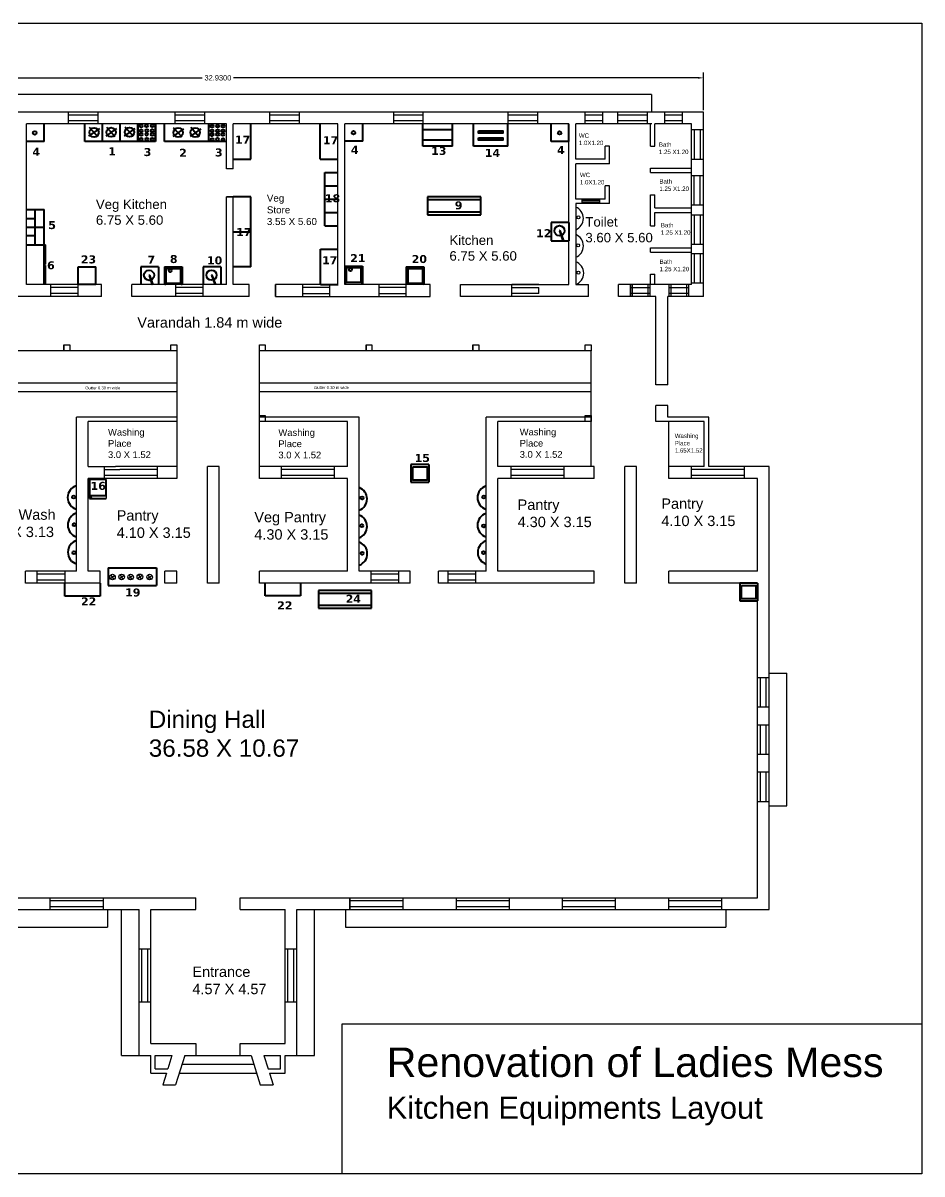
# Model space of a CAD drawing. Header units: inches. Extents: x 101 to 668, y -217 to 99.
# Drawn here: x 616.01 to 646.49, y -213.85 to -174.82 of the extents above; entities that cross this region are included whole.
import ezdxf

# ---------------------------------------------------------------- set-up
doc = ezdxf.new("R2010")
doc.units = ezdxf.units.IN
doc.header["$MEASUREMENT"] = 0
doc.styles.get("Standard").update_dxf_attribs({"font": 'arial.ttf'})
doc.dimstyles.get("Standard").update_dxf_attribs({"dimtxt": 0.18, "dimasz": 0.18, "dimexe": 0.18, "dimexo": 0.0625, "dimgap": 0.09, "dimtad": 0, "dimtih": 1, "dimtoh": 1, "dimdec": 4, "dimzin": 0, "dimdsep": 46, "dimtxsty": 'Standard', "dimcen": 0.09, "dimadec": 0, "dimazin": 0, "dimtfac": 1, "dimtdec": 4, "dimtofl": 0, "dimtmove": 0, "dimatfit": 3, "dimfxl": 1, "dimtolj": 1, "dimtzin": 0, "dimarcsym": 0})

# ---------------------------------------------------------------- blocks, each defined once
blk = doc.blocks.new('*D186')
at = {"color": 0, "lineweight": -2}
for p, q in [((606.15, -177.782), (606.15, -176.501)), ((606.33, -176.681), (622.082, -176.681)), ((638.9, -176.681), (623.149, -176.681)), ((639.08, -177.782), (639.08, -176.501))]:
    blk.add_line(p, q, dxfattribs=at)
at = {"color": 0}
for points in [[(606.33, -176.651), (606.33, -176.711), (606.15, -176.681)], [(638.9, -176.651), (638.9, -176.711), (639.08, -176.681)]]:
    blk.add_solid(points, dxfattribs=at)
at = {"layer": 'Defpoints', "color": 0}
for p in [(639.08, -176.681), (606.15, -177.844), (639.08, -177.844)]:
    blk.add_point(p, dxfattribs=at)
at = {"color": 0, "insert": (622.615, -176.681), "char_height": 0.18, "attachment_point": 5}
blk.add_mtext('\\A1;32.9300', dxfattribs=at)

msp = doc.modelspace()

# ---------------------------------------------------------------- linework, layer by layer
for p, q in [((637.31776, -177.24405), (607.64742, -177.24405)), ((637.31776, -177.24405), (637.31776, -177.84405)), ((639.08042, -177.84405), (606.15042, -177.84405)), ((617.54005, -177.84405), (617.54005, -178.24405)), ((618.54005, -177.94405), (617.54005, -177.94405)), ((618.54005, -177.84405), (618.54005, -178.24405)), ((621.15859, -177.84405), (621.15859, -178.24405)), ((622.15859, -177.94405), (621.15859, -177.94405)), ((622.15859, -177.84405), (622.15859, -178.24405)), ((624.36678, -177.84405), (624.36678, -178.24405)), ((625.36678, -177.94405), (624.36678, -177.94405)), ((625.36678, -177.84405), (625.36678, -178.24405)), ((628.56692, -177.84405), (628.56692, -178.24405)), ((629.56692, -177.94405), (628.56692, -177.94405)), ((629.56692, -177.84405), (629.56692, -178.24405)), ((632.44989, -177.84405), (632.44989, -178.24405)), ((633.44989, -177.94405), (632.44989, -177.94405)), ((633.44989, -177.84405), (633.44989, -178.24405)), ((635.07403, -178.24405), (635.07403, -177.84405)), ((635.67403, -177.94405), (635.07403, -177.94405)), ((635.67403, -178.24405), (635.67403, -177.84405)), ((636.16776, -177.84405), (636.16776, -178.24405)), ((637.16776, -177.94405), (636.16776, -177.94405)), ((637.16776, -177.84405), (637.16776, -178.24405)), ((637.76984, -178.24405), (637.76984, -177.84405)), ((638.36984, -177.94405), (637.76984, -177.94405)), ((638.36984, -178.24405), (638.36984, -177.84405)), ((639.08042, -184.09405), (639.08042, -177.84405)), ((639.08042, -184.09405), (639.08042, -177.84405)), ((639.08042, -184.09405), (639.08042, -177.84405)), ((639.08042, -184.09405), (639.08042, -177.84405)), ((620.09257, -178.24405), (616.12042, -178.24405)), ((616.12042, -183.69405), (616.12042, -178.24405)), ((618.54005, -178.14405), (617.54005, -178.14405)), ((622.90521, -178.24405), (620.09257, -178.24405)), ((622.15859, -178.14405), (621.15859, -178.14405)), ((622.90521, -179.76405), (622.90521, -178.24405)), ((626.68605, -178.24405), (623.13521, -178.24405)), ((623.13521, -179.76405), (623.13521, -178.24405)), ((623.73521, -179.44405), (623.73521, -178.24405)), ((623.73521, -179.44405), (623.73521, -178.24405)), ((625.36678, -178.14405), (624.36678, -178.14405)), ((626.68605, -183.69405), (626.68605, -178.24405)), ((631.41378, -178.24405), (626.91605, -178.24405)), ((626.91605, -183.69405), (626.91605, -178.24405)), ((629.56692, -178.14405), (628.56692, -178.14405)), ((634.51905, -178.24405), (631.41378, -178.24405)), ((633.44989, -178.14405), (632.44989, -178.14405)), ((634.51905, -180.71405), (634.51905, -178.24405)), ((635.98042, -178.24405), (634.74905, -178.24405)), ((634.74905, -179.44405), (634.74905, -178.24405)), ((635.98042, -178.24405), (634.74905, -178.24405)), ((635.98042, -178.24405), (634.74905, -178.24405)), ((635.98042, -178.24405), (634.74905, -178.24405)), ((634.74905, -179.44405), (634.74905, -178.24405)), ((636.13042, -178.24405), (634.74905, -178.24405)), ((634.74905, -179.44405), (634.74905, -178.24405)), ((634.74905, -179.44405), (634.74905, -178.24405)), ((635.67403, -178.14405), (635.07403, -178.14405)), ((637.33042, -178.24405), (636.13042, -178.24405)), ((637.28042, -178.24405), (636.13042, -178.24405)), ((637.28042, -178.24405), (636.13042, -178.24405)), ((637.28042, -178.24405), (636.13042, -178.24405)), ((637.28042, -178.24405), (636.13042, -178.24405)), ((637.16776, -178.14405), (636.16776, -178.14405)), ((637.28042, -178.99405), (637.28042, -178.24405)), ((637.43042, -178.99405), (637.43042, -178.24405)), ((637.48042, -178.24405), (637.43042, -178.24405)), ((638.68042, -178.24405), (637.48042, -178.24405)), ((638.68042, -178.24405), (637.48042, -178.24405)), ((638.68042, -178.24405), (637.48042, -178.24405)), ((638.68042, -178.24405), (637.48042, -178.24405)), ((638.68042, -178.24405), (637.48042, -178.24405)), ((638.36984, -178.14405), (637.76984, -178.14405)), ((638.68042, -183.69405), (638.68042, -178.24405)), ((638.68042, -179.74405), (638.68042, -178.24405)), ((638.68042, -179.74405), (638.68042, -178.24405)), ((638.68042, -179.74405), (638.68042, -178.24405)), ((638.68042, -179.74405), (638.68042, -178.24405)), ((638.67963, -178.4341), (639.07963, -178.4341)), ((638.77963, -179.4341), (638.77963, -178.4341)), ((638.97963, -179.4341), (638.97963, -178.4341)), ((635.89905, -178.99405), (635.74905, -178.99405)), ((635.74905, -179.44405), (635.74905, -178.99405)), ((635.89905, -179.59405), (635.89905, -178.99405)), ((637.28042, -178.99405), (637.43042, -178.99405)), ((635.74905, -179.44405), (634.74905, -179.44405)), ((638.67963, -179.4341), (639.07963, -179.4341)), ((623.13521, -179.76405), (622.90521, -179.76405)), ((634.74905, -180.71405), (634.74905, -179.59405)), ((634.74905, -180.71405), (634.74905, -179.59405)), ((635.89905, -179.59405), (634.74905, -179.59405)), ((634.74905, -180.71405), (634.74905, -179.59405)), ((637.28042, -179.89405), (637.28042, -179.74405)), ((637.28042, -179.74405), (638.68042, -179.74405)), ((637.28042, -179.89405), (638.68042, -179.89405)), ((638.68042, -181.09405), (638.68042, -179.89405)), ((638.68042, -181.09405), (638.68042, -179.89405)), ((638.68042, -181.09405), (638.68042, -179.89405)), ((638.68042, -181.09405), (638.68042, -179.89405)), ((638.67072, -179.99063), (639.07072, -179.99063)), ((638.77072, -180.99063), (638.77072, -179.99063)), ((638.97072, -180.99063), (638.97072, -179.99063)), ((622.90521, -183.69405), (622.90521, -180.71405)), ((623.73521, -180.71405), (622.90521, -180.71405)), ((622.90521, -180.71405), (623.13521, -180.71405)), ((623.13521, -183.69405), (623.13521, -180.71405)), ((623.73521, -183.09405), (623.73521, -180.71405)), ((634.51905, -183.69405), (634.51905, -180.71405)), ((634.74905, -180.79405), (634.74905, -180.71405)), ((635.89905, -180.34405), (635.74905, -180.34405)), ((635.74905, -180.79405), (635.74905, -180.34405)), ((635.89905, -180.94405), (635.89905, -180.34405)), ((637.28042, -181.69405), (637.28042, -180.64405)), ((637.28042, -180.64405), (637.43042, -180.64405)), ((637.43042, -181.09405), (637.43042, -180.64405)), ((635.74905, -180.79405), (634.74905, -180.79405)), ((635.89905, -180.94405), (634.74905, -180.94405)), ((634.74905, -180.94405), (634.74905, -183.69405)), ((634.97156, -180.94405), (634.97156, -180.79405)), ((635.57156, -180.84405), (634.97156, -180.84405)), ((635.57156, -180.89405), (634.97156, -180.89405)), ((635.57156, -180.94405), (635.57156, -180.79405)), ((637.43042, -181.09405), (638.68042, -181.09405)), ((638.67072, -180.99063), (639.07072, -180.99063)), ((637.43042, -181.69405), (637.43042, -181.24405)), ((637.43042, -181.24405), (638.68042, -181.24405)), ((638.68042, -182.44405), (638.68042, -181.24405)), ((638.68042, -182.44405), (638.68042, -181.24405)), ((638.68042, -182.44405), (638.68042, -181.24405)), ((638.68042, -182.44405), (638.68042, -181.24405)), ((638.68177, -181.32676), (639.08177, -181.32676)), ((638.78177, -182.32676), (638.78177, -181.32676)), ((638.98177, -182.32676), (638.98177, -181.32676)), ((637.28042, -181.69405), (637.43042, -181.69405)), ((637.28042, -182.59405), (637.28042, -182.44405)), ((637.28042, -182.44405), (638.68042, -182.44405)), ((637.28042, -182.59405), (638.68042, -182.59405)), ((638.68042, -183.69405), (638.68042, -182.59405)), ((638.68042, -183.69405), (638.68042, -182.59405)), ((638.68042, -183.69405), (638.68042, -182.59405)), ((638.68042, -183.69405), (638.68042, -182.59405)), ((638.68177, -182.32676), (639.08177, -182.32676)), ((638.68198, -182.63695), (639.08198, -182.63695)), ((638.78198, -183.63695), (638.78198, -182.63695)), ((638.98198, -183.63695), (638.98198, -182.63695)), ((623.73521, -183.09405), (623.13521, -183.09405)), ((637.28042, -183.69405), (637.28042, -183.34405)), ((637.28042, -183.34405), (637.43042, -183.34405)), ((637.43042, -183.69405), (637.43042, -183.34405)), ((618.67042, -183.69405), (616.12042, -183.69405)), ((616.95042, -184.09405), (616.95042, -183.69405)), ((617.87042, -183.79405), (616.95042, -183.79405)), ((617.87042, -184.09405), (617.87042, -183.69405)), ((618.67042, -184.09405), (618.67042, -183.69405)), ((622.90521, -183.69405), (619.69042, -183.69405)), ((619.69042, -184.09405), (619.69042, -183.69405)), ((621.19042, -184.09405), (621.19042, -183.69405)), ((622.12042, -183.79405), (621.19042, -183.79405)), ((622.12042, -184.09405), (622.12042, -183.69405)), ((623.68042, -183.69405), (623.13521, -183.69405)), ((623.68042, -184.09405), (623.68042, -183.69405)), ((624.57042, -184.09405), (624.57042, -183.69405)), ((626.68605, -183.69405), (624.57042, -183.69405)), ((624.57042, -183.69405), (624.57042, -184.09405)), ((625.49042, -184.09405), (625.49042, -183.69405)), ((626.41042, -183.79405), (625.49042, -183.79405)), ((626.41042, -184.09405), (626.41042, -183.69405)), ((629.81042, -183.69405), (626.91605, -183.69405)), ((628.08042, -184.09405), (628.08042, -183.69405)), ((629.00042, -183.79405), (628.08042, -183.79405)), ((629.00042, -184.09405), (629.00042, -183.69405)), ((629.81042, -184.09405), (629.81042, -183.69405)), ((630.84042, -184.09405), (630.84042, -183.69405)), ((630.84042, -183.69405), (634.51905, -183.69405)), ((633.50042, -183.69405), (632.58042, -183.69405)), ((632.58042, -184.09405), (632.58042, -183.69405)), ((632.58042, -183.79405), (633.50042, -183.79405)), ((633.50042, -183.99405), (633.50042, -183.79405)), ((634.74905, -183.69405), (635.18042, -183.69405)), ((634.74905, -183.69405), (635.18042, -183.69405)), ((634.74905, -183.69405), (635.18042, -183.69405)), ((634.74905, -183.69405), (635.18042, -183.69405)), ((635.18042, -184.09405), (635.18042, -183.69405)), ((635.18042, -184.09405), (635.18042, -183.69405)), ((635.18042, -184.09405), (635.18042, -183.69405)), ((635.18042, -184.09405), (635.18042, -183.69405)), ((636.38042, -183.69405), (636.20042, -183.69405)), ((636.38042, -183.69405), (636.20042, -183.69405)), ((636.20042, -184.09405), (636.20042, -183.69405)), ((636.38042, -183.69405), (636.20042, -183.69405)), ((636.38042, -183.69405), (636.20042, -183.69405)), ((636.20042, -184.09405), (636.20042, -183.69405)), ((636.38042, -183.69405), (636.20042, -183.69405)), ((636.38042, -183.69405), (636.20042, -183.69405)), ((636.20042, -184.09405), (636.20042, -183.69405)), ((636.38042, -183.69405), (636.20042, -183.69405)), ((636.38042, -183.69405), (636.20042, -183.69405)), ((636.20042, -184.09405), (636.20042, -183.69405)), ((636.38042, -183.69405), (636.20042, -183.69405)), ((636.38042, -183.69405), (636.20042, -183.69405)), ((637.28042, -183.69405), (636.38042, -183.69405)), ((637.53042, -183.69405), (636.53042, -183.69405)), ((636.55042, -183.69405), (636.53042, -183.69405)), ((637.28042, -183.69405), (636.53042, -183.69405)), ((636.55042, -183.69405), (636.53042, -183.69405)), ((637.28042, -183.69405), (636.53042, -183.69405)), ((636.55042, -183.69405), (636.53042, -183.69405)), ((637.28042, -183.69405), (636.53042, -183.69405)), ((636.55042, -183.69405), (636.53042, -183.69405)), ((636.55042, -183.69405), (636.53042, -183.69405)), ((636.60527, -183.69405), (636.60527, -184.09405)), ((636.60527, -184.09405), (636.60527, -183.69405)), ((636.60527, -183.79405), (637.20527, -183.79405)), ((636.67285, -184.09405), (636.67285, -183.69405)), ((636.67285, -183.79405), (637.27285, -183.79405)), ((637.20527, -184.09405), (637.20527, -183.69405)), ((637.27285, -184.09405), (637.27285, -183.69405)), ((637.53042, -183.69405), (637.43042, -183.69405)), ((637.53042, -183.69405), (637.43042, -183.69405)), ((637.53042, -183.69405), (637.43042, -183.69405)), ((637.68042, -183.69405), (637.43042, -183.69405)), ((638.68042, -183.69405), (637.68042, -183.69405)), ((638.68042, -183.69405), (637.68042, -183.69405)), ((638.68042, -183.69405), (637.68042, -183.69405)), ((638.68042, -183.69405), (637.68042, -183.69405)), ((638.68042, -183.69405), (637.68042, -183.69405)), ((637.91568, -184.09405), (637.91568, -183.69405)), ((637.91568, -183.79405), (638.51568, -183.79405)), ((637.98326, -184.09405), (637.98326, -183.69405)), ((637.98326, -183.79405), (638.58326, -183.79405)), ((638.51568, -184.09405), (638.51568, -183.69405)), ((638.58326, -184.09405), (638.58326, -183.69405)), ((638.68198, -183.63695), (639.08198, -183.63695)), ((618.67042, -184.09405), (614.17042, -184.09405)), ((617.87042, -183.99405), (616.95042, -183.99405)), ((623.68042, -184.09405), (619.69042, -184.09405)), ((622.12042, -183.99405), (621.19042, -183.99405)), ((624.57042, -184.09405), (629.81042, -184.09405)), ((625.49042, -183.99405), (626.41042, -183.99405)), ((628.08042, -183.99405), (629.00042, -183.99405)), ((635.18042, -184.09405), (630.84042, -184.09405)), ((633.50042, -183.99405), (632.58042, -183.99405)), ((637.47042, -184.09405), (636.20042, -184.09405)), ((636.55042, -184.09405), (636.20042, -184.09405)), ((637.47042, -184.09405), (636.20042, -184.09405)), ((636.55042, -184.09405), (636.20042, -184.09405)), ((637.47042, -184.09405), (636.20042, -184.09405)), ((636.55042, -184.09405), (636.20042, -184.09405)), ((637.47042, -184.09405), (636.20042, -184.09405)), ((636.55042, -184.09405), (636.20042, -184.09405)), ((637.20527, -183.99405), (636.60527, -183.99405)), ((637.27285, -183.99405), (636.67285, -183.99405)), ((637.47042, -187.09405), (637.47042, -184.09405)), ((637.47042, -187.09405), (637.47042, -184.09405)), ((639.08042, -184.09405), (637.87042, -184.09405)), ((637.87042, -187.09405), (637.87042, -184.09405)), ((639.08042, -184.09405), (637.87042, -184.09405)), ((637.87042, -187.09405), (637.87042, -184.09405)), ((639.08042, -184.09405), (637.87042, -184.09405)), ((639.08042, -184.09405), (637.87042, -184.09405)), ((638.51568, -183.99405), (637.91568, -183.99405)), ((638.58326, -183.99405), (637.98326, -183.99405)), ((617.39042, -185.73405), (617.39042, -185.93405)), ((617.39042, -185.93405), (617.39042, -185.73405)), ((617.39042, -185.73405), (617.59042, -185.73405)), ((617.59042, -185.73405), (617.59042, -185.93405)), ((621.02042, -185.93405), (621.02042, -185.73405)), ((621.02042, -185.73405), (621.22042, -185.73405)), ((621.22042, -185.73405), (621.22042, -185.93405)), ((624.02042, -185.93405), (624.02042, -185.73405)), ((624.02042, -185.73405), (624.22042, -185.73405)), ((624.22042, -185.73405), (624.22042, -185.93405)), ((627.64042, -185.73405), (627.64042, -185.93405)), ((627.64042, -185.93405), (627.64042, -185.73405)), ((627.64042, -185.73405), (627.84042, -185.73405)), ((627.84042, -185.73405), (627.84042, -185.93405)), ((631.26042, -185.73405), (631.26042, -185.93405)), ((631.26042, -185.93405), (631.26042, -185.73405)), ((631.26042, -185.73405), (631.46042, -185.73405)), ((631.46042, -185.73405), (631.46042, -185.93405)), ((635.07042, -185.93405), (635.07042, -185.73405)), ((635.07042, -185.73405), (635.27042, -185.73405)), ((635.27042, -185.73405), (635.27042, -185.93405)), ((621.22042, -185.93405), (610.15042, -185.93405)), ((617.59042, -185.93405), (617.39042, -185.93405)), ((621.22042, -185.93405), (621.02042, -185.93405)), ((621.22042, -185.93405), (621.22042, -190.26405)), ((624.02042, -190.26405), (624.02042, -185.93405)), ((635.27042, -185.93405), (624.02042, -185.93405)), ((624.22042, -185.93405), (624.02042, -185.93405)), ((627.84042, -185.93405), (627.64042, -185.93405)), ((631.46042, -185.93405), (631.26042, -185.93405)), ((635.27042, -185.93405), (635.07042, -185.93405)), ((635.27042, -189.86405), (635.27042, -185.93405)), ((621.22042, -187.03405), (610.30042, -187.03405)), ((621.22042, -187.33405), (610.30042, -187.33405)), ((635.27042, -187.03405), (624.02042, -187.03405)), ((635.27042, -187.33405), (624.02042, -187.33405)), ((637.87042, -187.09405), (637.47042, -187.09405)), ((624.02042, -188.33405), (624.02042, -188.13405)), ((624.02042, -188.13405), (624.22042, -188.13405)), ((624.22042, -188.13405), (624.22042, -188.33405)), ((635.07042, -188.33405), (635.07042, -188.13405)), ((635.07042, -188.13405), (635.27042, -188.13405)), ((635.27042, -188.13405), (635.27042, -188.33405)), ((637.87042, -187.79405), (637.47042, -187.79405)), ((637.47042, -188.33405), (637.47042, -187.79405)), ((637.87042, -188.18405), (637.87042, -187.79405)), ((621.22042, -188.18405), (617.82042, -188.18405)), ((617.82042, -189.86405), (617.82042, -188.18405)), ((621.22042, -188.33405), (618.22042, -188.33405)), ((618.22042, -189.86405), (618.22042, -188.33405)), ((627.41042, -188.18405), (624.02042, -188.18405)), ((627.01042, -188.33405), (624.02042, -188.33405)), ((624.22042, -188.33405), (624.02042, -188.33405)), ((627.01042, -189.86405), (627.01042, -188.33405)), ((627.41042, -193.41405), (627.41042, -188.18405)), ((635.27042, -188.18405), (631.71042, -188.18405)), ((631.71042, -193.41405), (631.71042, -188.18405)), ((635.27042, -188.33405), (632.11042, -188.33405)), ((632.11042, -189.86405), (632.11042, -188.33405)), ((635.27042, -188.33405), (635.07042, -188.33405)), ((639.11042, -188.33405), (637.47042, -188.33405)), ((639.26042, -188.18405), (637.87042, -188.18405)), ((637.91042, -190.26405), (637.91042, -188.33405)), ((639.11042, -189.86405), (639.11042, -188.33405)), ((639.26042, -189.86405), (639.26042, -188.18405)), ((617.82042, -193.41405), (617.82042, -189.86405)), ((618.22042, -189.86405), (619.14042, -189.86405)), ((618.75248, -189.86405), (618.75248, -190.26405)), ((618.75248, -189.96405), (619.29042, -189.96405)), ((621.22042, -189.86405), (619.14042, -189.86405)), ((620.55248, -189.96405), (619.29042, -189.96405)), ((620.55248, -189.86405), (620.55248, -190.26405)), ((622.66042, -189.86405), (622.26042, -189.86405)), ((622.26042, -193.81405), (622.26042, -189.86405)), ((622.66042, -193.81405), (622.66042, -189.86405)), ((625.71042, -189.86405), (624.02042, -189.86405)), ((624.75674, -189.86405), (624.75674, -190.26405)), ((625.86042, -189.96405), (624.75674, -189.96405)), ((627.01042, -189.86405), (625.71042, -189.86405)), ((626.55674, -189.96405), (625.86042, -189.96405)), ((626.55674, -189.86405), (626.55674, -190.26405)), ((627.41042, -193.41405), (627.41042, -189.86405)), ((631.71042, -193.41405), (631.71042, -189.86405)), ((633.29042, -189.86405), (632.11042, -189.86405)), ((632.54474, -189.86405), (632.54474, -190.26405)), ((633.44042, -189.96405), (632.54474, -189.96405)), ((635.38042, -189.86405), (633.29042, -189.86405)), ((634.34474, -189.96405), (633.44042, -189.96405)), ((634.34474, -189.86405), (634.34474, -190.26405)), ((635.38042, -190.26405), (635.38042, -189.86405)), ((636.41042, -193.81405), (636.41042, -189.86405)), ((636.81042, -189.86405), (636.41042, -189.86405)), ((636.81042, -193.81405), (636.81042, -189.86405)), ((639.11042, -189.86405), (637.91042, -189.86405)), ((638.66325, -189.86405), (638.66325, -190.26405)), ((639.11042, -189.96405), (638.66325, -189.96405)), ((640.46325, -189.96405), (639.11042, -189.96405)), ((641.31042, -189.86405), (639.26042, -189.86405)), ((640.46325, -189.86405), (640.46325, -190.26405)), ((641.31042, -204.88405), (641.31042, -189.86405)), ((621.22042, -190.26405), (618.22042, -190.26405)), ((618.22042, -193.41405), (618.22042, -190.26405)), ((620.55248, -190.16405), (618.75248, -190.16405)), ((627.01042, -190.26405), (624.02042, -190.26405)), ((626.55674, -190.16405), (624.75674, -190.16405)), ((627.01042, -193.41405), (627.01042, -190.26405)), ((632.11042, -193.41405), (632.11042, -190.26405)), ((635.38042, -190.26405), (632.11042, -190.26405)), ((634.34474, -190.16405), (632.54474, -190.16405)), ((640.91042, -190.26405), (637.91042, -190.26405)), ((640.46325, -190.16405), (638.66325, -190.16405)), ((640.91042, -193.41405), (640.91042, -190.26405)), ((618.83035, -190.84866), (618.83035, -190.94866)), ((617.82042, -193.41405), (616.09042, -193.41405)), ((616.09042, -193.81405), (616.09042, -193.41405)), ((616.49042, -193.81405), (616.49042, -193.41405)), ((617.44042, -193.51405), (616.49042, -193.51405)), ((617.44042, -193.81405), (617.44042, -193.41405)), ((618.62042, -193.41405), (618.22042, -193.41405)), ((618.62042, -193.81405), (618.62042, -193.41405)), ((621.22042, -193.41405), (620.82042, -193.41405)), ((620.82042, -193.81405), (620.82042, -193.41405)), ((621.22042, -193.81405), (621.22042, -193.41405)), ((624.02042, -193.81405), (624.02042, -193.41405)), ((624.42042, -193.41405), (624.02042, -193.41405)), ((627.01042, -193.41405), (624.42042, -193.41405)), ((629.14042, -193.41405), (627.41042, -193.41405)), ((627.81042, -193.81405), (627.81042, -193.41405)), ((628.75042, -193.51405), (627.81042, -193.51405)), ((628.75042, -193.81405), (628.75042, -193.41405)), ((629.14042, -193.81405), (629.14042, -193.41405)), ((630.09042, -193.81405), (630.09042, -193.41405)), ((631.71042, -193.41405), (630.09042, -193.41405)), ((630.42819, -193.81405), (630.42819, -193.41405)), ((631.35819, -193.51405), (630.42819, -193.51405)), ((631.35819, -193.81405), (631.35819, -193.41405)), ((635.38042, -193.41405), (632.11042, -193.41405)), ((635.38042, -193.81405), (635.38042, -193.41405)), ((637.91042, -193.81405), (637.91042, -193.41405)), ((640.91042, -193.41405), (637.91042, -193.41405)), ((618.62042, -193.81405), (616.09042, -193.81405)), ((617.44042, -193.71405), (616.49042, -193.71405)), ((621.22042, -193.81405), (620.82042, -193.81405)), ((622.66042, -193.81405), (622.26042, -193.81405)), ((624.42042, -193.81405), (624.02042, -193.81405)), ((629.14042, -193.81405), (624.42042, -193.81405)), ((628.75042, -193.71405), (627.81042, -193.71405)), ((635.38042, -193.81405), (630.09042, -193.81405)), ((631.35819, -193.71405), (630.42819, -193.71405)), ((636.81042, -193.81405), (636.41042, -193.81405)), ((640.91042, -193.81405), (637.91042, -193.81405)), ((640.91042, -204.48405), (640.91042, -193.81405)), ((640.91042, -197.01704), (641.31042, -197.01704)), ((641.01042, -198.01704), (641.01042, -197.01704)), ((641.21042, -198.01704), (641.21042, -197.01704)), ((641.31042, -196.86704), (641.91042, -196.86704)), ((641.91042, -201.36704), (641.91042, -196.86704)), ((640.91042, -198.01704), (641.31042, -198.01704)), ((640.91042, -198.61704), (641.31042, -198.61704)), ((641.01042, -199.61704), (641.01042, -198.61704)), ((641.21042, -199.61704), (641.21042, -198.61704)), ((640.91042, -199.61704), (641.31042, -199.61704)), ((640.91042, -200.21704), (641.31042, -200.21704)), ((641.01042, -201.21704), (641.01042, -200.21704)), ((641.21042, -201.21704), (641.21042, -200.21704)), ((640.91042, -201.21704), (641.31042, -201.21704)), ((641.31042, -201.36704), (641.91042, -201.36704)), ((604.32042, -204.48405), (621.86542, -204.48405)), ((616.92042, -204.48405), (616.92042, -204.88405)), ((616.92042, -204.48405), (616.92042, -204.88405)), ((618.72042, -204.48405), (618.72042, -204.88405)), ((621.86542, -204.88405), (621.86542, -204.48405)), ((623.36542, -204.48405), (640.91042, -204.48405)), ((623.36542, -204.88405), (623.36542, -204.48405)), ((627.09042, -204.88405), (627.09042, -204.48405)), ((627.09042, -204.48405), (627.09042, -204.88405)), ((628.89042, -204.48405), (628.89042, -204.88405)), ((630.69042, -204.48405), (630.69042, -204.88405)), ((630.69042, -204.48405), (630.69042, -204.88405)), ((632.49042, -204.48405), (632.49042, -204.88405)), ((634.29042, -204.48405), (634.29042, -204.88405)), ((634.29042, -204.48405), (634.29042, -204.88405)), ((636.09042, -204.48405), (636.09042, -204.88405)), ((637.89042, -204.48405), (637.89042, -204.88405)), ((637.89042, -204.48405), (637.89042, -204.88405)), ((639.69042, -204.48405), (639.69042, -204.88405)), ((603.92042, -204.88405), (619.94042, -204.88405)), ((616.92042, -204.58405), (618.72042, -204.58405)), ((616.92042, -204.78405), (618.72042, -204.78405)), ((616.92042, -204.88405), (616.92042, -204.88405)), ((618.87042, -204.88405), (618.87042, -205.48405)), ((619.34042, -209.83405), (619.34042, -204.88405)), ((619.94042, -209.83405), (619.94042, -204.88405)), ((620.34042, -204.88405), (621.86542, -204.88405)), ((620.34042, -209.43405), (620.34042, -204.88405)), ((623.36542, -204.88405), (624.89042, -204.88405)), ((624.89042, -209.43405), (624.89042, -204.88405)), ((625.29042, -204.88405), (641.31042, -204.88405)), ((625.29042, -209.83405), (625.29042, -204.88405)), ((625.89042, -209.83405), (625.89042, -204.88405)), ((626.94042, -204.88405), (626.94042, -205.48405)), ((627.09042, -204.58405), (628.89042, -204.58405)), ((627.09042, -204.78405), (628.89042, -204.78405)), ((630.69042, -204.58405), (632.49042, -204.58405)), ((630.69042, -204.78405), (632.49042, -204.78405)), ((634.29042, -204.58405), (636.09042, -204.58405)), ((634.29042, -204.78405), (636.09042, -204.78405)), ((637.89042, -204.58405), (639.69042, -204.58405)), ((637.89042, -204.78405), (639.69042, -204.78405)), ((639.84042, -204.88405), (639.84042, -205.48405)), ((605.97042, -205.48405), (618.87042, -205.48405)), ((626.94042, -205.48405), (639.84042, -205.48405)), ((619.94042, -206.21629), (620.34042, -206.21629)), ((620.04042, -208.01629), (620.04042, -206.21629)), ((620.24042, -208.01629), (620.24042, -206.21629)), ((624.89042, -206.21629), (625.29042, -206.21629)), ((624.99042, -208.01629), (624.99042, -206.21629)), ((625.19042, -208.01629), (625.19042, -206.21629)), ((619.94042, -208.01629), (620.34042, -208.01629)), ((624.89042, -208.01629), (625.29042, -208.01629)), ((626.82611, -213.85387), (626.82611, -208.76603)), ((626.82611, -208.76603), (646.49243, -208.76603)), ((620.34042, -209.43405), (621.86542, -209.43405)), ((621.86542, -209.43405), (621.86542, -209.83405)), ((623.36542, -209.43405), (624.89042, -209.43405)), ((623.36542, -209.83405), (623.36542, -209.43405)), ((619.34042, -209.83405), (620.34042, -209.83405)), ((620.34042, -210.43405), (620.34042, -209.83405)), ((620.49042, -209.83405), (621.05614, -209.83405)), ((620.49042, -209.83405), (621.05614, -209.83405)), ((620.49042, -210.28405), (620.49042, -209.83405)), ((621.05614, -209.83405), (620.91632, -210.28405)), ((621.49114, -209.83405), (621.18042, -210.83405)), ((621.49114, -209.83405), (621.86542, -209.83405)), ((621.49114, -209.83405), (623.36542, -209.83405)), ((623.36542, -209.83405), (623.73971, -209.83405)), ((623.73971, -209.83405), (624.05042, -210.83405)), ((624.17471, -209.83405), (624.74042, -209.83405)), ((624.17471, -209.83405), (624.74042, -209.83405)), ((624.17471, -209.83405), (624.31453, -210.28405)), ((624.74042, -210.28405), (624.74042, -209.83405)), ((624.89042, -209.83405), (625.89042, -209.83405)), ((624.89042, -210.43405), (624.89042, -209.83405)), ((620.49042, -210.28405), (620.91632, -210.28405)), ((621.39792, -210.13405), (623.83292, -210.13405)), ((624.31453, -210.28405), (624.74042, -210.28405)), ((620.34042, -210.43405), (620.86971, -210.43405)), ((620.86971, -210.43405), (620.74542, -210.83405)), ((621.30471, -210.43405), (623.92614, -210.43405)), ((624.36114, -210.43405), (624.89042, -210.43405)), ((624.36114, -210.43405), (624.48542, -210.83405)), ((620.74542, -210.83405), (621.18042, -210.83405)), ((624.05042, -210.83405), (624.48542, -210.83405))]:
    msp.add_line(p, q)
at = {"color": 3, "lineweight": 40}
for p, q in [((616.72042, -178.84405), (616.72042, -178.24405)), ((618.10392, -178.84405), (618.1065, -178.24405)), ((618.10521, -178.84405), (618.10521, -178.24405)), ((618.54512, -178.68241), (618.2588, -178.36471)), ((618.70521, -178.84405), (618.70521, -178.24405)), ((619.13013, -178.67829), (618.84381, -178.36059)), ((619.30521, -178.84405), (619.30521, -178.24405)), ((619.75222, -178.67418), (619.4659, -178.35648)), ((619.9031, -178.84405), (619.9031, -178.24405)), ((619.90521, -178.84405), (619.90521, -178.24405)), ((620.5031, -178.84405), (620.5031, -178.24405)), ((620.50521, -178.84405), (620.50521, -178.24405)), ((620.80521, -178.84405), (620.80521, -178.24405)), ((621.39908, -178.69033), (621.11276, -178.37263)), ((621.98343, -178.68746), (621.69711, -178.36976)), ((622.30521, -178.84405), (622.30521, -178.24405)), ((622.30521, -178.84405), (622.30521, -178.24405)), ((623.73521, -179.44405), (623.73521, -178.24405)), ((626.08605, -179.44405), (626.08605, -178.24405)), ((627.52699, -178.83108), (627.52699, -178.23108)), ((629.56692, -178.99405), (629.56692, -178.24405)), ((630.56692, -178.99405), (630.56692, -178.24405)), ((631.28215, -178.99405), (631.28215, -178.24405)), ((632.44989, -178.99405), (632.44989, -178.24405)), ((633.91905, -178.83992), (633.91905, -178.24405)), ((634.51905, -178.83992), (634.51905, -178.24405)), ((618.59574, -178.40423), (618.23033, -178.66344)), ((619.18075, -178.40011), (618.81534, -178.65933)), ((619.80284, -178.39599), (619.43743, -178.65521)), ((621.4497, -178.41215), (621.08428, -178.67137)), ((622.03405, -178.40927), (621.66864, -178.66849)), ((630.56692, -178.44405), (629.56692, -178.44405)), ((616.72042, -178.84405), (616.12042, -178.84405)), ((616.72042, -178.84405), (616.12042, -178.84405)), ((620.5031, -178.84405), (618.10392, -178.84405)), ((620.12521, -178.84405), (618.10392, -178.84405)), ((622.90521, -178.84405), (620.80521, -178.84405)), ((627.52699, -178.83108), (626.92699, -178.83108)), ((630.56692, -178.79405), (629.56692, -178.79405)), ((630.56692, -178.99405), (629.56692, -178.99405)), ((632.44989, -178.99405), (631.28215, -178.99405)), ((634.51905, -178.83992), (633.91905, -178.83992)), ((623.13521, -179.44405), (623.73521, -179.44405)), ((626.08605, -179.44405), (626.68605, -179.44405)), ((626.23605, -181.69405), (626.23605, -179.89405)), ((626.23605, -179.89405), (626.68605, -179.89405)), ((623.73521, -180.71405), (623.13521, -180.71405)), ((623.73521, -183.09405), (623.73521, -180.71405)), ((623.73521, -183.09405), (623.73521, -180.71405)), ((626.23605, -180.34405), (626.68605, -180.34405)), ((626.23605, -180.79405), (626.68605, -180.79405)), ((629.72777, -180.72092), (629.72777, -181.32092)), ((631.52777, -180.72092), (629.72777, -180.72092)), ((631.52777, -180.82092), (629.72777, -180.82092)), ((631.52777, -181.32092), (631.52777, -180.72092)), ((616.12042, -181.14405), (616.72042, -181.14405)), ((616.42042, -181.46456), (616.12042, -181.46456)), ((616.42042, -182.34405), (616.42042, -181.14405)), ((616.72042, -183.69405), (616.72042, -181.14405)), ((626.23605, -181.24405), (626.68605, -181.24405)), ((629.72777, -181.22092), (631.52777, -181.22092)), ((629.72777, -181.32092), (631.52777, -181.32092)), ((616.12042, -181.74405), (616.72042, -181.74405)), ((626.23605, -181.69405), (626.68605, -181.69405)), ((633.91905, -181.5841), (633.91905, -182.20405)), ((634.51905, -181.5841), (633.91905, -181.5841)), ((634.22017, -181.86002), (634.19825, -181.86745)), ((634.19825, -181.86745), (634.31244, -182.20405)), ((634.34776, -182.20405), (634.22017, -181.86002)), ((634.51905, -181.5841), (634.51905, -182.20405)), ((616.42042, -182.035), (616.12042, -182.035)), ((623.73521, -181.91405), (623.13521, -181.91405)), ((633.91905, -182.20405), (634.51905, -182.20405)), ((616.12042, -182.34405), (616.77042, -182.34405)), ((616.77042, -182.99405), (616.77042, -182.34405)), ((626.08953, -183.69179), (626.08953, -182.49179)), ((626.08953, -182.49179), (626.68605, -182.49179)), ((616.72042, -182.99405), (616.77042, -182.99405)), ((616.72042, -183.04405), (616.77042, -183.04405)), ((616.77042, -183.69405), (616.77042, -183.04405)), ((617.87042, -183.69405), (617.87042, -183.09405)), ((617.87042, -183.09405), (618.47042, -183.09405)), ((618.47042, -183.69405), (618.47042, -183.09405)), ((620.00086, -183.0948), (620.00086, -183.6948)), ((620.60086, -183.0948), (620.00086, -183.0948)), ((620.30197, -183.37072), (620.28005, -183.37815)), ((620.28005, -183.37815), (620.38747, -183.6948)), ((620.42216, -183.6948), (620.30197, -183.37072)), ((620.60086, -183.0948), (620.60086, -183.6948)), ((620.80086, -183.0948), (621.40086, -183.0948)), ((620.80086, -183.0948), (620.80086, -183.6948)), ((620.85086, -183.1448), (620.80086, -183.0948)), ((620.85086, -183.1448), (621.35086, -183.1448)), ((620.85086, -183.1448), (620.85086, -183.6448)), ((621.35086, -183.1448), (621.40086, -183.0948)), ((621.35086, -183.1448), (621.35086, -183.6448)), ((621.40086, -183.0948), (621.40086, -183.6948)), ((622.11963, -183.09378), (622.11963, -183.69378)), ((622.71963, -183.09378), (622.11963, -183.09378)), ((622.42075, -183.3697), (622.39883, -183.37713)), ((622.39883, -183.37713), (622.50625, -183.69378)), ((622.54094, -183.69378), (622.42075, -183.3697)), ((622.71963, -183.09378), (622.71963, -183.69378)), ((623.73521, -183.09405), (623.13521, -183.09405)), ((626.91605, -183.06436), (627.51605, -183.06436)), ((626.91605, -183.06436), (626.91605, -183.66436)), ((626.96605, -183.11436), (626.91605, -183.06436)), ((626.96605, -183.11436), (627.46605, -183.11436)), ((626.96605, -183.11436), (626.96605, -183.61436)), ((627.46605, -183.11436), (627.51605, -183.06436)), ((627.46605, -183.11436), (627.46605, -183.61436)), ((627.51605, -183.06436), (627.51605, -183.66436)), ((629.00042, -183.09405), (629.60042, -183.09405)), ((629.05042, -183.14405), (629.00042, -183.09405)), ((629.00042, -183.09405), (629.00042, -183.69405)), ((629.05042, -183.14405), (629.55042, -183.14405)), ((629.05042, -183.14405), (629.05042, -183.64405)), ((629.55042, -183.14405), (629.60042, -183.09405)), ((629.55042, -183.14405), (629.55042, -183.64405)), ((629.60042, -183.09405), (629.60042, -183.69405)), ((618.47042, -183.69405), (617.87042, -183.69405)), ((620.80086, -183.6948), (620.85086, -183.6448)), ((620.85086, -183.6448), (621.35086, -183.6448)), ((621.35086, -183.6448), (621.40086, -183.6948)), ((626.08953, -183.69179), (626.68953, -183.69179)), ((626.91605, -183.66436), (626.96605, -183.61436)), ((626.96605, -183.61436), (627.46605, -183.61436)), ((627.46605, -183.61436), (627.51605, -183.66436)), ((629.00042, -183.69405), (629.05042, -183.64405)), ((629.05042, -183.64405), (629.55042, -183.64405)), ((629.55042, -183.64405), (629.60042, -183.69405)), ((629.16262, -189.79504), (629.16262, -190.39504)), ((629.76262, -189.79504), (629.16262, -189.79504)), ((629.76262, -189.79504), (629.76262, -190.39504)), ((629.16262, -190.39504), (629.76262, -190.39504)), ((618.26076, -190.84866), (618.26076, -190.94866)), ((618.26076, -190.94866), (618.83035, -190.94866)), ((617.42568, -194.25406), (617.42568, -193.81405)), ((618.62568, -193.81405), (618.62568, -194.25406)), ((624.21423, -194.24762), (624.21423, -193.80761)), ((625.41423, -193.80761), (625.41423, -194.24762)), ((640.31042, -193.81405), (640.31042, -194.41405)), ((640.91042, -193.81405), (640.31042, -193.81405)), ((640.91042, -193.81405), (640.91042, -194.41405)), ((618.62568, -194.25406), (617.42568, -194.25406)), ((625.41423, -194.24762), (624.21423, -194.24762)), ((626.0271, -194.06495), (626.0271, -194.66495)), ((627.8271, -194.06495), (626.0271, -194.06495)), ((627.8271, -194.16495), (626.0271, -194.16495)), ((627.8271, -194.66495), (627.8271, -194.06495)), ((626.0271, -194.56495), (627.8271, -194.56495)), ((626.0271, -194.66495), (627.8271, -194.66495)), ((640.31042, -194.41405), (640.91042, -194.41405))]:
    msp.add_line(p, q, dxfattribs=at)
at = {"color": 5, "lineweight": 40}
for p, q in [((618.89212, -193.29538), (620.5319, -193.29538)), ((618.89212, -193.29538), (618.89212, -193.89538)), ((620.5319, -193.29538), (620.5319, -193.89538)), ((620.5319, -193.29538), (620.5319, -193.89538)), ((618.89212, -193.89538), (620.5319, -193.89538))]:
    msp.add_line(p, q, dxfattribs=at)
at = {"lineweight": 40}
msp.add_line((618.89212, -193.39538), (618.89212, -193.79538), dxfattribs=at)
at = {"color": 1}
for p, q in [((618.96032, -193.66318), (619.11761, -193.55692)), ((619.0915, -193.68909), (618.98642, -193.531)), ((619.26956, -193.66034), (619.42685, -193.55408)), ((619.40074, -193.68625), (619.29566, -193.52817)), ((619.57596, -193.66318), (619.73325, -193.55692)), ((619.70715, -193.68909), (619.60207, -193.531)), ((619.89088, -193.65751), (620.04817, -193.55125)), ((620.02206, -193.68342), (619.91698, -193.52534)), ((620.22181, -193.66298), (620.37911, -193.55672)), ((620.353, -193.68889), (620.24792, -193.53081))]:
    msp.add_line(p, q, dxfattribs=at)
msp.add_lwpolyline([(598.38659, -174.82145), (646.49243, -174.82145), (646.49243, -213.85387), (598.38659, -213.85387)])
at = {"color": 3, "lineweight": 40}
for points in [[(631.45139, -178.48047), (632.28323, -178.48047), (632.28323, -178.55914), (631.45139, -178.55914)], [(631.45139, -178.71648), (632.28323, -178.71648), (632.28323, -178.79515), (631.45139, -178.79515)], [(629.22753, -189.87515), (629.71383, -189.87515), (629.71383, -190.32635), (629.22753, -190.32635)], [(618.83035, -190.30507), (618.26076, -190.30507), (618.26076, -190.84866), (618.83035, -190.84866)], [(640.37533, -193.89416), (640.86163, -193.89416), (640.86163, -194.34537), (640.37533, -194.34537)]]:
    msp.add_lwpolyline(points, close=True, dxfattribs=at)
for centre, radius in [((618.41474, -178.53198), 0.1572), ((618.99155, -178.52721), 0.1572), ((619.61621, -178.52245), 0.1572), ((620.00992, -178.31215), 0.04721), ((620.19655, -178.30743), 0.04721), ((620.38086, -178.30979), 0.04721), ((621.84515, -178.53198), 0.1572), ((622.40997, -178.31989), 0.04721), ((622.42004, -178.31677), 0.04721), ((622.5966, -178.31516), 0.04721), ((622.60666, -178.31205), 0.04721), ((622.7809, -178.31752), 0.04721), ((622.79097, -178.31441), 0.04721), ((616.40405, -178.54614), 0.0618), ((620.01224, -178.60013), 0.04721), ((620.0146, -178.47502), 0.04721), ((620.01691, -178.76301), 0.04721), ((620.19886, -178.59541), 0.04721), ((620.20122, -178.4703), 0.04721), ((620.20354, -178.75829), 0.04721), ((620.38317, -178.59777), 0.04721), ((620.38553, -178.47266), 0.04721), ((620.38785, -178.76065), 0.04721), ((621.26834, -178.53674), 0.1572), ((622.41229, -178.60787), 0.04721), ((622.41465, -178.48276), 0.04721), ((622.41696, -178.77075), 0.04721), ((622.42235, -178.60475), 0.04721), ((622.42471, -178.47964), 0.04721), ((622.59891, -178.60315), 0.04721), ((622.60127, -178.47804), 0.04721), ((622.60359, -178.76602), 0.04721), ((622.60898, -178.60003), 0.04721), ((622.61134, -178.47492), 0.04721), ((622.78322, -178.60551), 0.04721), ((622.78558, -178.4804), 0.04721), ((622.7879, -178.76839), 0.04721), ((622.79565, -178.47728), 0.04721), ((627.21229, -178.54064), 0.05796), ((634.20435, -178.54947), 0.05796), ((634.19763, -181.86563), 0.17219), ((620.27944, -183.37633), 0.17219), ((620.99291, -183.21561), 0.05056), ((622.39821, -183.3753), 0.17219), ((627.10811, -183.18517), 0.05056), ((617.72384, -190.89696), 0.051), ((631.63175, -190.89514), 0.051), ((618.30662, -190.89326), 0.01861), ((627.50362, -190.92442), 0.051), ((617.74158, -191.83883), 0.051), ((627.49324, -191.87295), 0.051), ((631.62909, -191.87663), 0.051), ((617.73334, -192.78417), 0.051), ((627.50474, -192.80064), 0.051), ((631.62502, -192.77799), 0.051)]:
    msp.add_circle(centre, radius, dxfattribs=at)
for centre in [(634.84225, -181.41141), (634.83187, -182.35994), (634.84337, -183.28763)]:
    msp.add_circle(centre, 0.051)
at = {"color": 1}
for centre in [(619.03896, -193.61005), (619.3482, -193.60721), (619.65461, -193.61005), (619.96952, -193.60438), (620.30046, -193.60985)]:
    msp.add_circle(centre, 0.09491, dxfattribs=at)
for centre, start, end in [((634.59462, -181.44693), 291.822141, 68.177859), ((634.59694, -182.38095), 291.477275, 68.522725), ((634.60372, -183.30485), 290.476602, 69.523398)]:
    msp.add_arc(centre, 0.41545, start, end)
at = {"color": 3, "lineweight": 40}
for centre, start, end in [((617.93407, -190.91246), 105.875462, 254.124538), ((627.25599, -190.95994), 291.822141, 68.177859), ((631.83119, -190.91798), 106.899334, 253.100666), ((617.93639, -191.84648), 106.208988, 253.791012), ((627.25832, -191.89396), 291.477275, 68.522725), ((631.83352, -191.852), 107.234638, 252.765362), ((617.94317, -192.77039), 107.184467, 252.815533), ((627.26509, -192.81787), 290.476602, 69.523398), ((631.84029, -192.7759), 108.215556, 251.784444)]:
    msp.add_arc(centre, 0.41545, start, end, dxfattribs=at)

# ---------------------------------------------------------------- texts
at = {"color": 1, "char_height": 0.2715054, "attachment_point": 1}
for s, insert, width in [('{\\fVerdana|b1|i0|c0|p34;17}', (623.19433, -178.64242), 0.4973482), ('{\\fVerdana|b1|i0|c0|p34;17}', (626.17689, -178.65914), 0.4973482), ('{\\fVerdana|b1|i0|c0|p34;4}', (616.32477, -179.05372), 0.4973482), ('{\\fVerdana|b1|i0|c0|p34;1}', (618.89661, -179.03711), 0.4973482), ('{\\fVerdana|b1|i0|c0|p34;3}', (620.09939, -179.06189), 0.4973482), ('{\\fVerdana|b1|i0|c0|p34;2}', (621.30218, -179.08667), 0.4973482), ('{\\fVerdana|b1|i0|c0|p34;3}', (622.51569, -179.07495), 0.4973482), ('{\\fVerdana|b1|i0|c0|p34;4}', (627.12361, -178.98626), 0.4973482), ('{\\fVerdana|b1|i0|c0|p34;13}', (629.84655, -179.02156), 0.4973482), ('{\\fVerdana|b1|i0|c0|p34;14}', (631.66742, -179.08858), 0.4973482), ('{\\fVerdana|b1|i0|c0|p34;4}', (634.11567, -178.99509), 0.4973482), ('{\\fVerdana|b1|i0|c0|p34;18}', (626.24285, -180.62945), 0.4973482), ('{\\fVerdana|b1|i0|c0|p34;9}', (630.6484, -180.86797), 0.4973482), ('{\\fVerdana|b1|i0|c0|p34;5}', (616.86299, -181.5384), 0.4973482), ('{\\fVerdana|b1|i0|c0|p34;17}', (623.23327, -181.77434), 0.4973482), ('{\\fVerdana|b1|i0|c0|p34;12}', (633.40569, -181.81287), 0.4973482), ('{\\fVerdana|b1|i0|c0|p34;21}', (627.10162, -182.65953), 0.4973482), ('{\\fVerdana|b1|i0|c0|p34;23}', (617.96589, -182.70219), 0.4973482), ('{\\fVerdana|b1|i0|c0|p34;7}', (620.22592, -182.71409), 0.4973482), ('{\\fVerdana|b1|i0|c0|p34;8}', (620.98642, -182.68997), 0.4973482), ('{\\fVerdana|b1|i0|c0|p34;10}', (622.24434, -182.73518), 8.4801782), ('{\\fVerdana|b1|i0|c0|p34;17}', (626.14865, -182.73016), 0.4973482), ('{\\fVerdana|b1|i0|c0|p34;20}', (629.18599, -182.68922), 0.4973482), ('{\\fVerdana|b1|i0|c0|p34;15}', (629.28733, -189.43644), 0.4973482), ('{\\fVerdana|b1|i0|c0|p34;22}', (617.97076, -194.29928), 0.4973482), ('{\\fVerdana|b1|i0|c0|p34;19}', (619.46951, -193.99689), 0.4973482), ('{\\fVerdana|b1|i0|c0|p34;24}', (626.94772, -194.212), 0.4973482), ('{\\fVerdana|b1|i0|c0|p34;22}', (624.62581, -194.43475), 0.4973482)]:
    msp.add_mtext(s, dxfattribs=dict(at, insert=insert, width=width))
at = {"attachment_point": 1}
for s, insert, char_height, width in [('WC\\P1.0X1.20', (634.85683, -178.5659), 0.14837, 2.729872), ('Bath\\P1.25 X1.20', (637.57078, -178.86963), 0.14837, 2.729872), ('WC\\P1.0X1.20', (634.89251, -179.89935), 0.14837, 2.729872), ('Bath\\P1.25 X1.20', (637.58726, -180.1183), 0.14837, 2.729872), ('Veg\\PStore\\P3.55 X 5.60', (624.27513, -180.64172), 0.2376764, 2.0269624), ('Veg Kitchen\\P6.75 X 5.60', (618.47684, -180.80982), 0.3200978, 2.729872), ('Toilet\\P3.60 X 5.60', (635.07692, -181.40467), 0.3200978, 2.729872), ('Bath\\P1.25 X1.20', (637.63858, -181.60299), 0.14837, 2.729872), ('Kitchen\\P6.75 X 5.60', (630.46694, -182.02609), 0.3200978, 2.729872), ('{\\fVerdana|b1|i0|c0|p34;6}', (616.82218, -182.90196), 0.2715054, 0.4973482), ('Bath\\P1.25 X1.20', (637.59516, -182.84266), 0.14837, 2.729872), ('Varandah 1.84 m wide', (619.88118, -184.79996), 0.351739, 8.6047683), ('Gutter 0.30 m wide', (618.11788, -187.14274), 0.100473, 2.729872), ('Gutter 0.30 m wide', (625.87364, -187.13352), 0.100473, 2.729872), ('Washing \\PPlace\\P3.0 X 1.52', (618.88809, -188.58502), 0.228186, 2.729872), ('Washing \\PPlace\\P3.0 X 1.52', (624.66604, -188.59575), 0.228186, 2.729872), ('Washing \\PPlace\\P3.0 X 1.52', (632.85011, -188.57721), 0.228186, 2.729872), ('Washing \\PPlace\\P1.65X1.52', (638.10778, -188.74845), 0.14837, 2.729872), ('{\\fVerdana|b1|i0|c0|p34;16}', (618.29718, -190.3826), 0.2715054, 0.4973482), ('Pantry\\P4.30 X 3.15', (632.77887, -190.9791), 0.351739, 8.6047683), ('Pantry\\P4.10 X 3.15', (637.65309, -190.94323), 0.351739, 8.6047683), ('Hand Wash\\P4.30 X 3.13', (614.5431, -191.31625), 0.351739, 8.6047683), ('Pantry\\P4.10 X 3.15', (619.18181, -191.34285), 0.351739, 8.6047683), ('Veg Pantry\\P4.30 X 3.15', (623.8497, -191.403), 0.351739, 8.6047683), ('Dining Hall\\P36.58 X 10.67 ', (620.27133, -198.13995), 0.5865869, 8.6047683), ('Entrance\\P4.57 X 4.57 ', (621.74954, -206.81802), 0.351739, 8.6047683), ('Renovation of Ladies Mess\\P{\\H0.75x;Kitchen Equipments Layout}', (628.33902, -209.56474), 1, 23.1967534)]:
    msp.add_mtext(s, dxfattribs=dict(at, insert=insert, char_height=char_height, width=width))

# ---------------------------------------------------------------- dimensions: what is measured, and where the dimension line sits
dim = msp.add_linear_dim(base=(639.08042, -176.68072), p1=(606.15042, -177.84405), p2=(639.08042, -177.84405), dimstyle='Standard')
dim.commit()
dim.dimension.update_dxf_attribs({"geometry": '*D186', "text_midpoint": (622.61542, -176.68072)})

doc.saveas('drawing.dxf')
